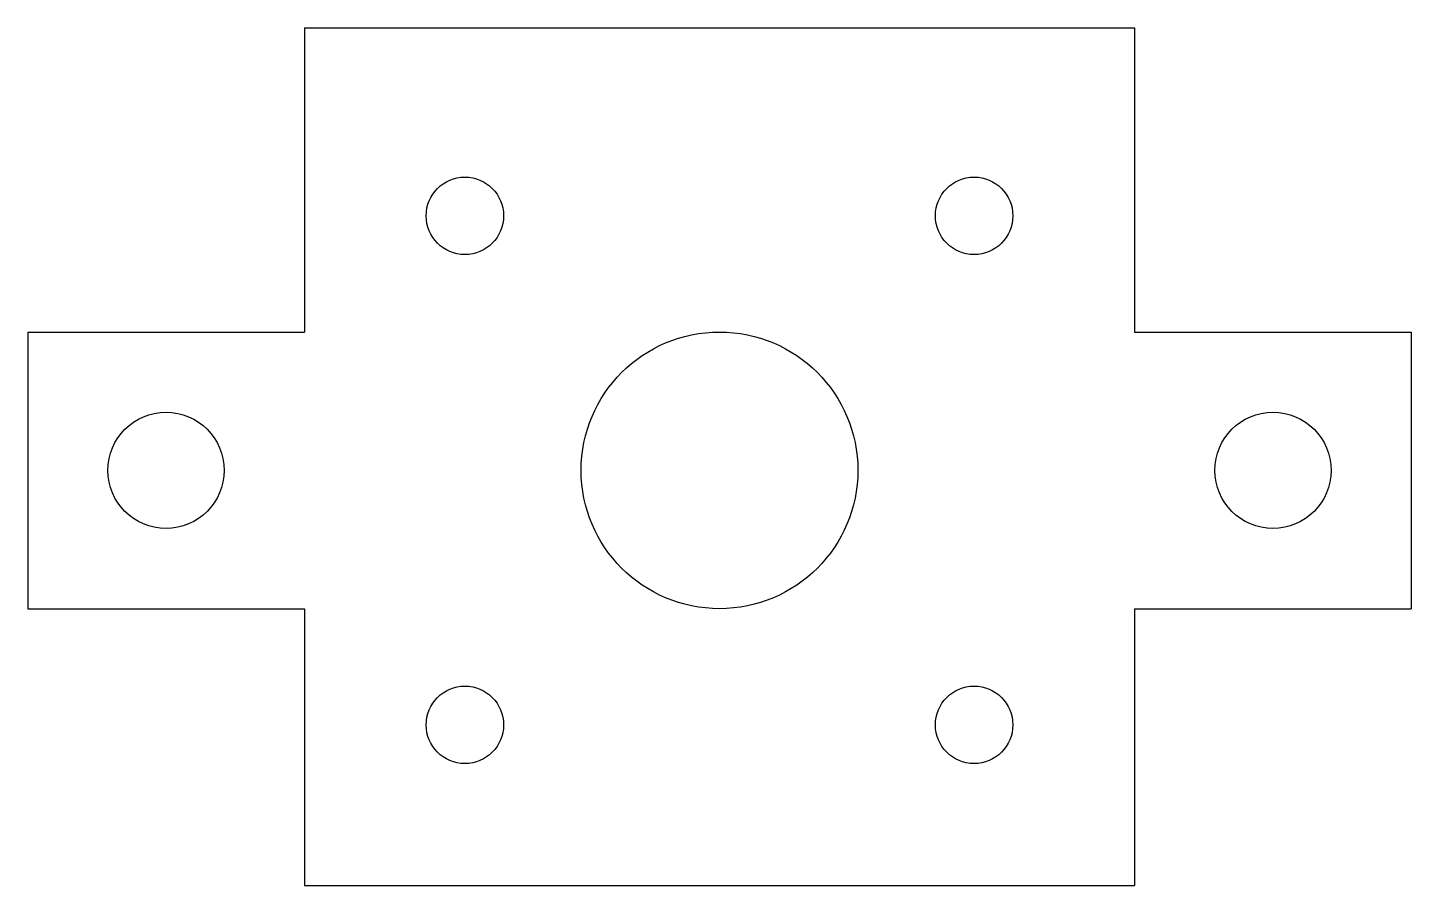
# Model space of a CAD drawing. Header units: millimetres. Extents: x 0 to 250, y 0 to 155.
import ezdxf

# ---------------------------------------------------------------- set-up
doc = ezdxf.new("R2010")
doc.units = ezdxf.units.MM
doc.layers.add('DXF_tmp', color=7, linetype='CONTINUOUS')

msp = doc.modelspace()

# ---------------------------------------------------------------- linework, layer by layer
at = {"layer": 'DXF_tmp'}
for p, q in [((50, 155), (200, 155)), ((50, 155), (50, 100)), ((200, 155), (200, 100)), ((0, 100), (50, 100)), ((0, 100), (0, 50)), ((200, 100), (250, 100)), ((250, 100), (250, 50)), ((0, 50), (50, 50)), ((50, 50), (50, 0)), ((200, 50), (200, 0)), ((200, 50), (250, 50)), ((50, 0), (200, 0))]:
    msp.add_line(p, q, dxfattribs=at)
for centre, radius in [((79, 121), 7), ((171, 121), 7), ((125, 75), 25), ((25, 75), 10.5), ((225, 75), 10.5), ((79, 29), 7), ((171, 29), 7)]:
    msp.add_circle(centre, radius, dxfattribs=at)

doc.saveas('drawing.dxf')
